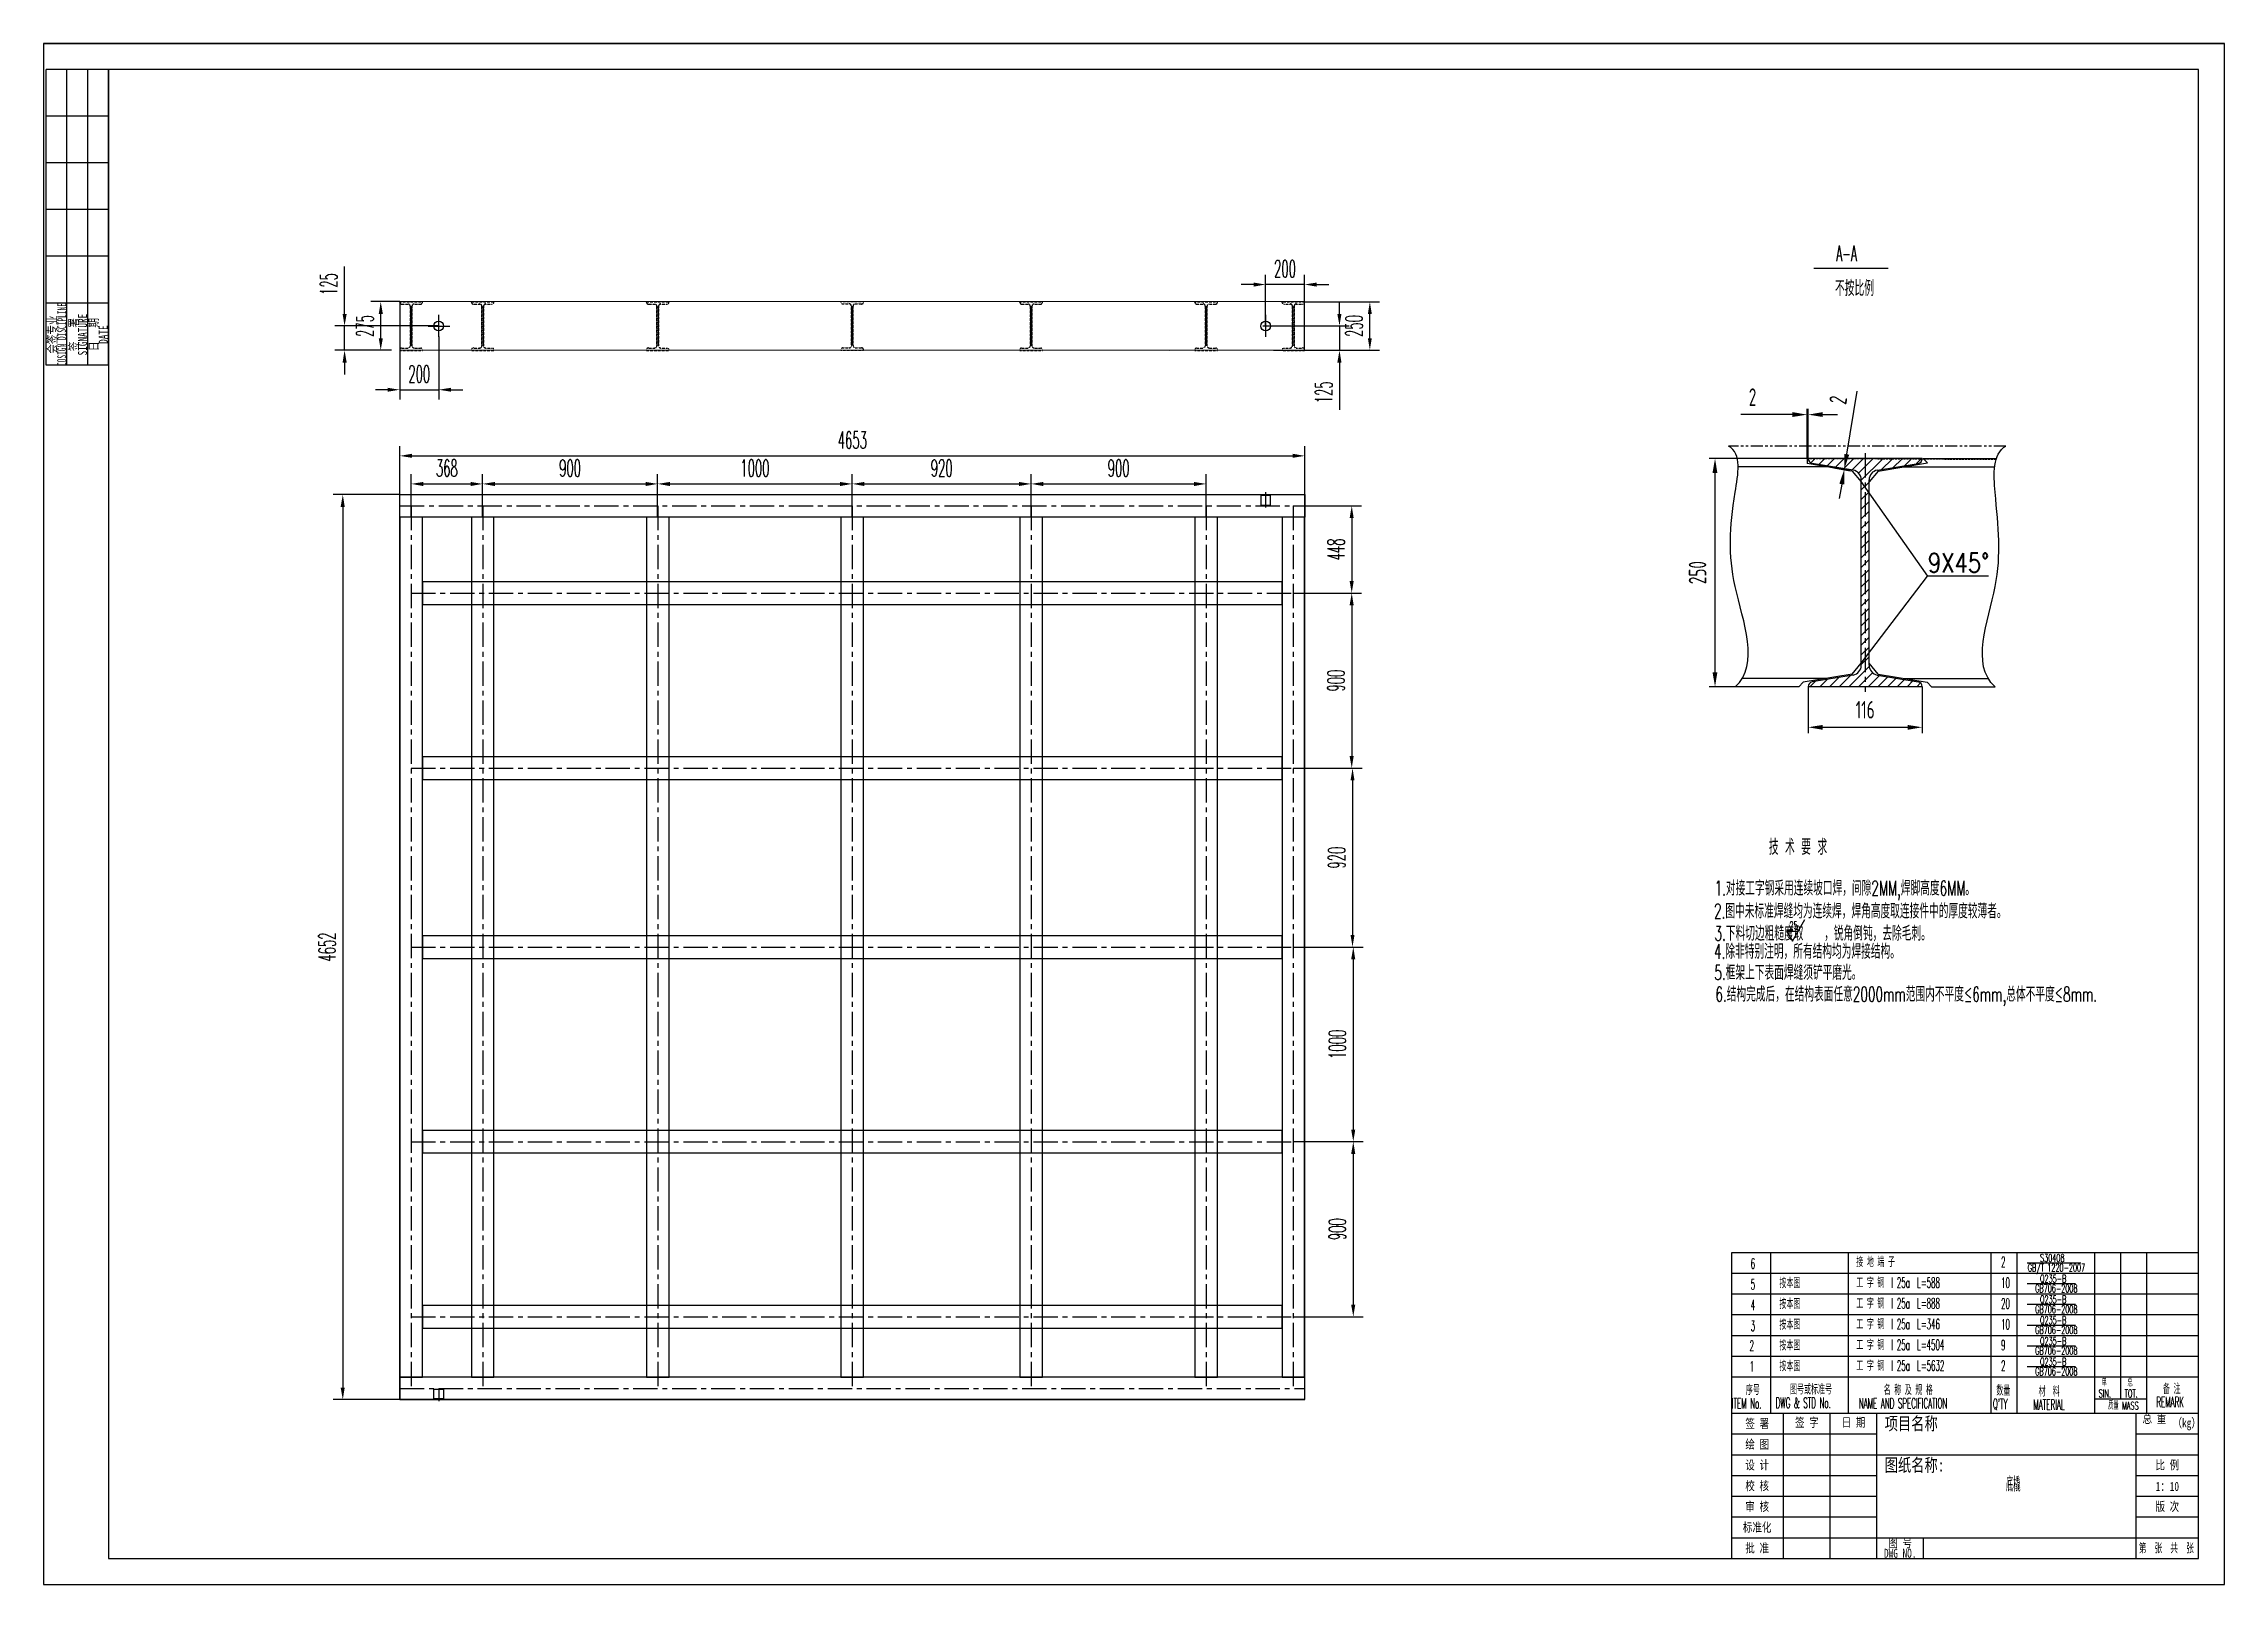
# Model space of a CAD drawing. Header units: millimetres. Extents: x 69245 to 80458, y -62891 to -54971.
import ezdxf
from ezdxf.enums import TextEntityAlignment as Align

# ---------------------------------------------------------------- set-up
doc = ezdxf.new("R2010")
doc.units = ezdxf.units.MM
for name, pattern in [('CENTER', [2, 1.25, -0.25, 0.25, -0.25]), ('DASHED', [0.75, 0.5, -0.25]), ('HIDDEN', [0.375, 0.25, -0.125]), ('PHANTOM2', [1.25, 0.625, -0.125, 0.125, -0.125, 0.125, -0.125])]:
    doc.linetypes.add(name, pattern=pattern)
for name, color, linetype in [('08文字层', 1, 'Continuous'), ('09图框与明细表层', 4, 'Continuous'), ('11引出线层', 4, 'Continuous'), ('2细线层', 4, 'Continuous'), ('4虚线层', 6, 'DASHED'), ('6文字层', 3, 'Continuous'), ('7标注层', 4, 'Continuous'), ('CENTER', 1, 'CENTER'), ('DATA', 4, 'Continuous'), ('HIDDEN', 6, 'HIDDEN'), ('jiashe', 7, 'Continuous')]:
    doc.layers.add(name, color=color, linetype=linetype)
doc.styles.add('cooec', font='romans.shx', dxfattribs={"width": 0.5, "bigfont": 'hztxt.shx'})
doc.styles.add('JEREH', font='isocp.shx', dxfattribs={"width": 0.7, "bigfont": 'hztxt.shx'})
doc.styles.get("Standard").update_dxf_attribs({"font": ''})
doc.styles.add('残雪', font='romans.shx', dxfattribs={"width": 0.5, "bigfont": 'hztxt.shx'})
doc.styles.get('Standard').set_extended_font_data('SimSun')
doc.dimstyles.new('TH_GBDIM', dxfattribs={"dimscale": 25, "dimtxt": 3.5, "dimasz": 2.5, "dimexe": 2, "dimexo": 0, "dimgap": 1.5, "dimtad": 1, "dimdec": 0, "dimzin": 0, "dimdsep": 46, "dimtxsty": 'cooec', "dimcen": 2.5, "dimclrd": 130, "dimclre": 130, "dimclrt": 3, "dimadec": 0, "dimazin": 0, "dimtfac": 0.714286, "dimtdec": 0, "dimtmove": 0, "dimatfit": 3, "dimfxl": 1, "dimtzin": 0, "dimlwd": -1, "dimlwe": -1, "dimarcsym": 0})
doc.dimstyles.new('副本 JEREH-双', dxfattribs={"dimscale": 30, "dimtxt": 3, "dimasz": 2.5, "dimexe": 1, "dimexo": 0, "dimgap": 1.5, "dimtad": 1, "dimdec": 0, "dimzin": 0, "dimdsep": 46, "dimtxsty": 'JEREH', "dimcen": 2.5, "dimclrd": 130, "dimclre": 130, "dimclrt": 3, "dimadec": 0, "dimazin": 0, "dimtfac": 0.714286, "dimtdec": 0, "dimtmove": 0, "dimatfit": 3, "dimfxl": 1, "dimtzin": 0, "dimlwd": -1, "dimlwe": -1, "dimarcsym": 0})

# ---------------------------------------------------------------- blocks, each defined once
blk = doc.blocks.new('A$C52DB683A')
at = {"layer": '09图框与明细表层', "color": 7}
for p, q in [((24, 114), (0, 114)), ((0, 0), (0, 114)), ((24, 0), (24, 114)), ((24, 0), (0, 0))]:
    blk.add_line(p, q, dxfattribs=at)
at = {"layer": '11引出线层'}
for p, q in [((8, 0), (8, 114)), ((16, 0), (16, 114)), ((24, 96), (0, 96)), ((24, 78), (0, 78)), ((24, 60), (0, 60)), ((24, 42), (0, 42)), ((24, 24), (0, 24))]:
    blk.add_line(p, q, dxfattribs=at)
at = {"layer": '09图框与明细表层', "color": 7}
for s, width, p in [('会签专业', 0.75, (2.25, 11.83)), ('COSIGN DISCIPLINE', 0.5, (6, 11.83)), ('签   署', 0.75, (10.5, 11.83)), ('SIGNATURE', 0.75, (14, 11.83)), ('日   期', 0.75, (18.25, 11.83)), ('DATE', 0.75, (22, 11.83))]:
    blk.add_text(s, height=3.5, rotation=90, dxfattribs=dict(at, width=width)).set_placement(p, align=Align.MIDDLE)
blk = doc.blocks.new('*D27')
at = {"layer": 'Defpoints', "color": 0, "transparency": 16777216}
for p in [(78318, -56878), (78312, -57103), (78318, -57103)]:
    blk.add_point(p, dxfattribs=at)
at = {"layer": 'jiashe', "color": 130, "transparency": 16777216}
for p, q in [((78312, -57103), (78312, -56848)), ((78318, -57103), (78318, -56848)), ((78237, -56878), (77972, -56878)), ((78318, -56878), (78312, -56878)), ((78393, -56878), (78468, -56878))]:
    blk.add_line(p, q, dxfattribs=at)
for points in [[(78237, -56865), (78237, -56890), (78312, -56878)], [(78393, -56865), (78393, -56890), (78318, -56878)]]:
    blk.add_solid(points, dxfattribs=at)
at = {"layer": 'jiashe', "color": 3, "transparency": 16777216, "insert": (78032, -56788), "char_height": 90, "attachment_point": 5, "style": 'JEREH'}
blk.add_mtext('2', dxfattribs=at)
blk = doc.blocks.new('*D29')
at = {"layer": 'Defpoints', "color": 0, "transparency": 16777216}
for p in [(78318, -58277), (78904, -58277), (78904, -58485)]:
    blk.add_point(p, dxfattribs=at)
at = {"layer": 'jiashe', "color": 130, "transparency": 16777216}
for p, q in [((78318, -58277), (78318, -58515)), ((78904, -58277), (78904, -58515)), ((78393, -58485), (78829, -58485))]:
    blk.add_line(p, q, dxfattribs=at)
for points in [[(78393, -58473), (78393, -58498), (78318, -58485)], [(78829, -58473), (78829, -58498), (78904, -58485)]]:
    blk.add_solid(points, dxfattribs=at)
at = {"layer": 'jiashe', "color": 3, "transparency": 16777216, "insert": (78611, -58395), "char_height": 90, "attachment_point": 5, "style": 'JEREH'}
blk.add_mtext('116', dxfattribs=at)
blk = doc.blocks.new('*D30')
at = {"layer": 'Defpoints', "color": 0, "transparency": 16777216}
for p in [(77839, -57103), (77947, -57103), (77943, -58277)]:
    blk.add_point(p, dxfattribs=at)
at = {"layer": 'jiashe', "color": 130, "transparency": 16777216}
for p, q in [((77947, -57103), (77809, -57103)), ((77839, -58202), (77839, -57178)), ((77943, -58277), (77809, -58277))]:
    blk.add_line(p, q, dxfattribs=at)
for points in [[(77826, -57178), (77851, -57178), (77839, -57103)], [(77826, -58202), (77851, -58202), (77839, -58277)]]:
    blk.add_solid(points, dxfattribs=at)
at = {"layer": 'jiashe', "color": 3, "transparency": 16777216, "insert": (77749, -57690), "char_height": 90, "attachment_point": 5, "rotation": 90, "style": 'JEREH'}
blk.add_mtext('250', dxfattribs=at)
blk = doc.blocks.new('*D28')
at = {"layer": 'Defpoints', "color": 0, "transparency": 16777216}
for p in [(78450, -57152), (78451, -57147), (78504, -57156)]:
    blk.add_point(p, dxfattribs=at)
at = {"layer": 'jiashe', "color": 130, "transparency": 16777216}
for p, q in [((78516, -57082), (78570, -56758)), ((78450, -57152), (78533, -57166)), ((78451, -57147), (78534, -57161)), ((78503, -57161), (78504, -57156)), ((78491, -57235), (78478, -57309))]:
    blk.add_line(p, q, dxfattribs=at)
for points in [[(78478, -57233), (78503, -57237), (78503, -57161)], [(78504, -57080), (78529, -57084), (78504, -57156)]]:
    blk.add_solid(points, dxfattribs=at)
at = {"layer": 'jiashe', "color": 3, "transparency": 16777216, "insert": (78472, -56803), "char_height": 90, "attachment_point": 5, "rotation": 80.5377, "style": 'JEREH'}
blk.add_mtext('2', dxfattribs=at)
blk = doc.blocks.new('A$C07553A29')
at = {"layer": 'HIDDEN', "lineweight": -3, "ltscale": 5}
for p, q in [((-58, -2), (-58, 0)), ((-58, 0), (58, 0)), ((58, -2), (58, 0)), ((-48, -12), (-15, -12)), ((-4, -226), (-4, -23)), ((-4, -23), (-4, -226)), ((-4, -226), (-4, -23)), ((-4, -23), (-4, -226)), ((4, -226), (4, -23)), ((4, -23), (4, -226)), ((4, -226), (4, -23)), ((4, -23), (4, -226)), ((15, -12), (48, -12)), ((-58, -248), (-58, -250)), ((-58, -250), (58, -250)), ((-48, -238), (-15, -238)), ((15, -238), (48, -238)), ((58, -248), (58, -250))]:
    blk.add_line(p, q, dxfattribs=at)
for centre, radius, start, end in [((-48, -2), 10.2, 180, 270), ((-16, -23), 11.7, 0, 90), ((16, -23), 11.7, 90, 180), ((48, -2), 10.2, 270, 0), ((-48, -248), 10.2, 90, 180), ((-16, -226), 11.7, 270, 0), ((16, -226), 11.7, 180, 270), ((48, -248), 10.2, 0, 90)]:
    blk.add_arc(centre, radius, start, end, dxfattribs=at)
blk = doc.blocks.new('*D53')
at = {"color": 130, "ltscale": 10, "transparency": 16777216}
for p, q in [((71276, -56477), (71276, -56800)), ((71076, -56546), (71076, -56800)), ((71014, -56750), (70951, -56750)), ((71076, -56750), (71276, -56750)), ((71339, -56750), (71401, -56750))]:
    blk.add_line(p, q, dxfattribs=at)
for points in [[(71014, -56740), (71014, -56760), (71076, -56750)], [(71339, -56740), (71339, -56760), (71276, -56750)]]:
    blk.add_solid(points, dxfattribs=at)
at = {"layer": 'Defpoints', "color": 0, "ltscale": 10, "transparency": 16777216}
for p in [(71276, -56477), (71076, -56546), (71276, -56750)]:
    blk.add_point(p, dxfattribs=at)
at = {"color": 3, "ltscale": 10, "transparency": 16777216, "insert": (71176, -56669), "char_height": 87.5, "attachment_point": 5, "style": 'cooec'}
blk.add_mtext('200', dxfattribs=at)
blk = doc.blocks.new('*D54')
at = {"color": 130, "ltscale": 10, "transparency": 16777216}
for p, q in [((70792, -56360), (70792, -56116)), ((71276, -56422), (70742, -56422)), ((70792, -56547), (70792, -56422)), ((71034, -56547), (70742, -56547)), ((70792, -56610), (70792, -56672))]:
    blk.add_line(p, q, dxfattribs=at)
for points in [[(70782, -56360), (70803, -56360), (70792, -56422)], [(70782, -56610), (70803, -56610), (70792, -56547)]]:
    blk.add_solid(points, dxfattribs=at)
at = {"layer": 'Defpoints', "color": 0, "ltscale": 10, "transparency": 16777216}
for p in [(70792, -56422), (71276, -56422), (71034, -56547)]:
    blk.add_point(p, dxfattribs=at)
at = {"color": 3, "ltscale": 10, "transparency": 16777216, "insert": (70711, -56207), "char_height": 87.5, "attachment_point": 5, "rotation": 90, "style": 'cooec'}
blk.add_mtext('125', dxfattribs=at)
blk = doc.blocks.new('*D55')
at = {"color": 130, "ltscale": 10, "transparency": 16777216}
for p, q in [((75528, -56422), (75528, -56159)), ((75728, -56422), (75728, -56159)), ((75466, -56209), (75403, -56209)), ((75728, -56209), (75528, -56209)), ((75791, -56209), (75853, -56209))]:
    blk.add_line(p, q, dxfattribs=at)
for points in [[(75466, -56199), (75466, -56220), (75528, -56209)], [(75791, -56199), (75791, -56220), (75728, -56209)]]:
    blk.add_solid(points, dxfattribs=at)
at = {"layer": 'Defpoints', "color": 0, "ltscale": 10, "transparency": 16777216}
for p in [(75528, -56209), (75528, -56422), (75728, -56422)]:
    blk.add_point(p, dxfattribs=at)
at = {"color": 3, "ltscale": 10, "transparency": 16777216, "insert": (75628, -56128), "char_height": 87.5, "attachment_point": 5, "style": 'cooec'}
blk.add_mtext('200', dxfattribs=at)
blk = doc.blocks.new('*D56')
at = {"color": 130, "ltscale": 10, "transparency": 16777216}
for p, q in [((75908, -56360), (75908, -56297)), ((75569, -56422), (75958, -56422)), ((75908, -56422), (75908, -56547)), ((75569, -56547), (75958, -56547)), ((75908, -56610), (75908, -56853))]:
    blk.add_line(p, q, dxfattribs=at)
for points in [[(75897, -56360), (75918, -56360), (75908, -56422)], [(75897, -56610), (75918, -56610), (75908, -56547)]]:
    blk.add_solid(points, dxfattribs=at)
at = {"layer": 'Defpoints', "color": 0, "ltscale": 10, "transparency": 16777216}
for p in [(75569, -56422), (75569, -56547), (75908, -56547)]:
    blk.add_point(p, dxfattribs=at)
at = {"color": 3, "ltscale": 10, "transparency": 16777216, "insert": (75827, -56763), "char_height": 87.5, "attachment_point": 5, "rotation": 90, "style": 'cooec'}
blk.add_mtext('125', dxfattribs=at)
blk = doc.blocks.new('*D57')
at = {"color": 130, "ltscale": 10, "transparency": 16777216}
for p, q in [((71076, -56297), (70928, -56297)), ((70978, -56485), (70978, -56360)), ((71034, -56547), (70928, -56547))]:
    blk.add_line(p, q, dxfattribs=at)
for points in [[(70968, -56360), (70989, -56360), (70978, -56297)], [(70968, -56485), (70989, -56485), (70978, -56547)]]:
    blk.add_solid(points, dxfattribs=at)
at = {"layer": 'Defpoints', "color": 0, "ltscale": 10, "transparency": 16777216}
for p in [(70978, -56297), (71076, -56297), (71034, -56547)]:
    blk.add_point(p, dxfattribs=at)
at = {"color": 3, "ltscale": 10, "transparency": 16777216, "insert": (70897, -56422), "char_height": 87.5, "attachment_point": 5, "rotation": 90, "style": 'cooec'}
blk.add_mtext('275', dxfattribs=at)
blk = doc.blocks.new('*D58')
at = {"color": 130, "ltscale": 10, "transparency": 16777216}
for p, q in [((75728, -56298), (76114, -56298)), ((76064, -56485), (76064, -56360)), ((75770, -56547), (76114, -56547))]:
    blk.add_line(p, q, dxfattribs=at)
for points in [[(76054, -56360), (76074, -56360), (76064, -56298)], [(76054, -56485), (76074, -56485), (76064, -56547)]]:
    blk.add_solid(points, dxfattribs=at)
at = {"layer": 'Defpoints', "color": 0, "ltscale": 10, "transparency": 16777216}
for p in [(75728, -56298), (76064, -56298), (75770, -56547)]:
    blk.add_point(p, dxfattribs=at)
at = {"color": 3, "ltscale": 10, "transparency": 16777216, "insert": (75983, -56422), "char_height": 87.5, "attachment_point": 5, "rotation": 90, "style": 'cooec'}
blk.add_mtext('250', dxfattribs=at)
blk = doc.blocks.new('*D59')
at = {"color": 130, "ltscale": 10, "transparency": 16777216}
for p, q in [((71076, -57289), (71076, -57040)), ((75729, -57289), (75729, -57040)), ((71139, -57090), (75667, -57090))]:
    blk.add_line(p, q, dxfattribs=at)
for points in [[(71139, -57079), (71139, -57100), (71076, -57090)], [(75667, -57079), (75667, -57100), (75729, -57090)]]:
    blk.add_solid(points, dxfattribs=at)
at = {"layer": 'Defpoints', "color": 0, "ltscale": 10, "transparency": 16777216}
for p in [(75729, -57090), (71076, -57289), (75729, -57289)]:
    blk.add_point(p, dxfattribs=at)
at = {"color": 3, "ltscale": 10, "transparency": 16777216, "insert": (73403, -57009), "char_height": 87.5, "attachment_point": 5, "style": 'cooec'}
blk.add_mtext('4653', dxfattribs=at)
blk = doc.blocks.new('*D60')
at = {"color": 130, "ltscale": 10, "transparency": 16777216}
for p, q in [((71076, -57289), (70733, -57289)), ((70783, -57352), (70783, -61879)), ((71076, -61941), (70733, -61941))]:
    blk.add_line(p, q, dxfattribs=at)
for points in [[(70772, -57352), (70793, -57352), (70783, -57289)], [(70772, -61879), (70793, -61879), (70783, -61941)]]:
    blk.add_solid(points, dxfattribs=at)
at = {"layer": 'Defpoints', "color": 0, "ltscale": 10, "transparency": 16777216}
for p in [(71076, -57289), (70783, -61941), (71076, -61941)]:
    blk.add_point(p, dxfattribs=at)
at = {"color": 3, "ltscale": 10, "transparency": 16777216, "insert": (70702, -59615), "char_height": 87.5, "attachment_point": 5, "rotation": 90, "style": 'cooec'}
blk.add_mtext('4652', dxfattribs=at)
blk = doc.blocks.new('*D61')
at = {"color": 130, "ltscale": 10, "transparency": 16777216}
for p, q in [((71134, -57405), (71134, -57184)), ((71502, -57405), (71502, -57184)), ((71197, -57234), (71440, -57234))]:
    blk.add_line(p, q, dxfattribs=at)
for points in [[(71197, -57224), (71197, -57245), (71134, -57234)], [(71440, -57224), (71440, -57245), (71502, -57234)]]:
    blk.add_solid(points, dxfattribs=at)
at = {"layer": 'Defpoints', "color": 0, "ltscale": 10, "transparency": 16777216}
for p in [(71502, -57234), (71134, -57405), (71502, -57405)]:
    blk.add_point(p, dxfattribs=at)
at = {"color": 3, "ltscale": 10, "transparency": 16777216, "insert": (71318, -57153), "char_height": 87.5, "attachment_point": 5, "style": 'cooec'}
blk.add_mtext('368', dxfattribs=at)
blk = doc.blocks.new('*D62')
at = {"color": 130, "ltscale": 10, "transparency": 16777216}
for p, q in [((71502, -57405), (71502, -57184)), ((72402, -57405), (72402, -57184)), ((71565, -57234), (72340, -57234))]:
    blk.add_line(p, q, dxfattribs=at)
for points in [[(71565, -57224), (71565, -57245), (71502, -57234)], [(72340, -57224), (72340, -57245), (72402, -57234)]]:
    blk.add_solid(points, dxfattribs=at)
at = {"layer": 'Defpoints', "color": 0, "ltscale": 10, "transparency": 16777216}
for p in [(72402, -57234), (71502, -57405), (72402, -57405)]:
    blk.add_point(p, dxfattribs=at)
at = {"color": 3, "ltscale": 10, "transparency": 16777216, "insert": (71952, -57153), "char_height": 87.5, "attachment_point": 5, "style": 'cooec'}
blk.add_mtext('900', dxfattribs=at)
blk = doc.blocks.new('*D63')
at = {"color": 130, "ltscale": 10, "transparency": 16777216}
for p, q in [((72402, -57405), (72402, -57184)), ((73402, -57405), (73402, -57184)), ((72465, -57234), (73340, -57234))]:
    blk.add_line(p, q, dxfattribs=at)
for points in [[(72465, -57224), (72465, -57245), (72402, -57234)], [(73340, -57224), (73340, -57245), (73402, -57234)]]:
    blk.add_solid(points, dxfattribs=at)
at = {"layer": 'Defpoints', "color": 0, "ltscale": 10, "transparency": 16777216}
for p in [(73402, -57234), (72402, -57405), (73402, -57405)]:
    blk.add_point(p, dxfattribs=at)
at = {"color": 3, "ltscale": 10, "transparency": 16777216, "insert": (72902, -57153), "char_height": 87.5, "attachment_point": 5, "style": 'cooec'}
blk.add_mtext('1000', dxfattribs=at)
blk = doc.blocks.new('*D64')
at = {"color": 130, "ltscale": 10, "transparency": 16777216}
for p, q in [((73403, -57405), (73403, -57184)), ((74322, -57405), (74322, -57184)), ((73465, -57234), (74260, -57234))]:
    blk.add_line(p, q, dxfattribs=at)
for points in [[(73465, -57224), (73465, -57245), (73403, -57234)], [(74260, -57224), (74260, -57245), (74322, -57234)]]:
    blk.add_solid(points, dxfattribs=at)
at = {"layer": 'Defpoints', "color": 0, "ltscale": 10, "transparency": 16777216}
for p in [(74322, -57234), (73403, -57405), (74322, -57405)]:
    blk.add_point(p, dxfattribs=at)
at = {"color": 3, "ltscale": 10, "transparency": 16777216, "insert": (73863, -57153), "char_height": 87.5, "attachment_point": 5, "style": 'cooec'}
blk.add_mtext('920', dxfattribs=at)
blk = doc.blocks.new('*D65')
at = {"color": 130, "ltscale": 10, "transparency": 16777216}
for p, q in [((74322, -57405), (74322, -57184)), ((75222, -57405), (75222, -57184)), ((74385, -57234), (75160, -57234))]:
    blk.add_line(p, q, dxfattribs=at)
for points in [[(74385, -57224), (74385, -57245), (74322, -57234)], [(75160, -57224), (75160, -57245), (75222, -57234)]]:
    blk.add_solid(points, dxfattribs=at)
at = {"layer": 'Defpoints', "color": 0, "ltscale": 10, "transparency": 16777216}
for p in [(75222, -57234), (74322, -57405), (75222, -57405)]:
    blk.add_point(p, dxfattribs=at)
at = {"color": 3, "ltscale": 10, "transparency": 16777216, "insert": (74772, -57153), "char_height": 87.5, "attachment_point": 5, "style": 'cooec'}
blk.add_mtext('900', dxfattribs=at)
blk = doc.blocks.new('*D66')
at = {"color": 130, "ltscale": 10, "transparency": 16777216}
for p, q in [((75670, -57347), (76021, -57347)), ((75971, -57410), (75971, -57733)), ((75670, -57795), (76021, -57795))]:
    blk.add_line(p, q, dxfattribs=at)
for points in [[(75960, -57410), (75981, -57410), (75971, -57347)], [(75960, -57733), (75981, -57733), (75971, -57795)]]:
    blk.add_solid(points, dxfattribs=at)
at = {"layer": 'Defpoints', "color": 0, "ltscale": 10, "transparency": 16777216}
for p in [(75670, -57347), (75670, -57795), (75971, -57795)]:
    blk.add_point(p, dxfattribs=at)
at = {"color": 3, "ltscale": 10, "transparency": 16777216, "insert": (75890, -57571), "char_height": 87.5, "attachment_point": 5, "rotation": 90, "style": 'cooec'}
blk.add_mtext('448', dxfattribs=at)
blk = doc.blocks.new('*D67')
at = {"color": 130, "ltscale": 10, "transparency": 16777216}
for p, q in [((75670, -57795), (76021, -57795)), ((75971, -57858), (75971, -58633)), ((75670, -58695), (76021, -58695))]:
    blk.add_line(p, q, dxfattribs=at)
for points in [[(75960, -57858), (75981, -57858), (75971, -57795)], [(75960, -58633), (75981, -58633), (75971, -58695)]]:
    blk.add_solid(points, dxfattribs=at)
at = {"layer": 'Defpoints', "color": 0, "ltscale": 10, "transparency": 16777216}
for p in [(75670, -57795), (75670, -58695), (75971, -58695)]:
    blk.add_point(p, dxfattribs=at)
at = {"color": 3, "ltscale": 10, "transparency": 16777216, "insert": (75890, -58245), "char_height": 87.5, "attachment_point": 5, "rotation": 90, "style": 'cooec'}
blk.add_mtext('900', dxfattribs=at)
blk = doc.blocks.new('*D68')
at = {"color": 130, "ltscale": 10, "transparency": 16777216}
for p, q in [((75670, -58695), (76025, -58695)), ((75975, -58758), (75975, -59553)), ((75670, -59615), (76025, -59615))]:
    blk.add_line(p, q, dxfattribs=at)
for points in [[(75965, -58758), (75985, -58758), (75975, -58695)], [(75965, -59553), (75985, -59553), (75975, -59615)]]:
    blk.add_solid(points, dxfattribs=at)
at = {"layer": 'Defpoints', "color": 0, "ltscale": 10, "transparency": 16777216}
for p in [(75670, -58695), (75670, -59615), (75975, -59615)]:
    blk.add_point(p, dxfattribs=at)
at = {"color": 3, "ltscale": 10, "transparency": 16777216, "insert": (75894, -59155), "char_height": 87.5, "attachment_point": 5, "rotation": 90, "style": 'cooec'}
blk.add_mtext('920', dxfattribs=at)
blk = doc.blocks.new('*D69')
at = {"color": 130, "ltscale": 10, "transparency": 16777216}
for p, q in [((75670, -59615), (76029, -59615)), ((75979, -59678), (75979, -60553)), ((75670, -60615), (76029, -60615))]:
    blk.add_line(p, q, dxfattribs=at)
for points in [[(75968, -59678), (75989, -59678), (75979, -59615)], [(75968, -60553), (75989, -60553), (75979, -60615)]]:
    blk.add_solid(points, dxfattribs=at)
at = {"layer": 'Defpoints', "color": 0, "ltscale": 10, "transparency": 16777216}
for p in [(75670, -59615), (75670, -60615), (75979, -60615)]:
    blk.add_point(p, dxfattribs=at)
at = {"color": 3, "ltscale": 10, "transparency": 16777216, "insert": (75897, -60115), "char_height": 87.5, "attachment_point": 5, "rotation": 90, "style": 'cooec'}
blk.add_mtext('1000', dxfattribs=at)
blk = doc.blocks.new('*D70')
at = {"color": 130, "ltscale": 10, "transparency": 16777216}
for p, q in [((75670, -60615), (76029, -60615)), ((75979, -60678), (75979, -61453)), ((75670, -61515), (76029, -61515))]:
    blk.add_line(p, q, dxfattribs=at)
for points in [[(75968, -60678), (75989, -60678), (75979, -60615)], [(75968, -61453), (75989, -61453), (75979, -61515)]]:
    blk.add_solid(points, dxfattribs=at)
at = {"layer": 'Defpoints', "color": 0, "ltscale": 10, "transparency": 16777216}
for p in [(75670, -60615), (75670, -61515), (75979, -61515)]:
    blk.add_point(p, dxfattribs=at)
at = {"color": 3, "ltscale": 10, "transparency": 16777216, "insert": (75897, -61065), "char_height": 87.5, "attachment_point": 5, "rotation": 90, "style": 'cooec'}
blk.add_mtext('900', dxfattribs=at)

msp = doc.modelspace()

# ---------------------------------------------------------------- hatches: boundary and pattern name
h = msp.add_hatch()
h.set_pattern_fill('ANSI31', color=256, scale=11.111111, style=0)
h.set_pattern_definition([(45, (112222.232, -49276.783), (-24.945156, 24.945156), [])])
h.paths.add_polyline_path([(78611.1, -57105.7), (78317.8, -57104.2, 0.3557845), (78339.2, -57128.5), (78548.8, -57163.4, -0.3666409), (78591.1, -57213.4), (78591.1, -57223.5), (78611.1, -57243.5)])
h.paths.add_polyline_path([(78883.1, -57128.5, 0.3236831), (78904.1, -57107.2), (78611.1, -57105.7), (78611.1, -57243.5), (78631.1, -57263.5), (78631.1, -57213.4, -0.3666409), (78673.5, -57163.4)])
h.paths.add_polyline_path([(78611.1, -57243.5), (78591.1, -57223.5), (78591.1, -58156), (78611.1, -58099.7)])
h.paths.add_polyline_path([(78631.1, -57263.5), (78611.1, -57243.5), (78611.1, -58099.7), (78631.1, -58043.4)])
h.paths.add_polyline_path([(78631.1, -58043.4), (78611.1, -58099.7), (78611.1, -58276.6), (78904.4, -58276.6, 0.3666409), (78883.1, -58251.3), (78673.5, -58216.4, -0.3666409), (78631.1, -58166.4)])
h.paths.add_polyline_path([(78611.1, -58099.7), (78591.1, -58156), (78591.1, -58166.4, -0.3666409), (78548.8, -58216.4), (78339.2, -58251.3, 0.3666409), (78317.8, -58276.6), (78611.1, -58276.6)])

# ---------------------------------------------------------------- linework, layer by layer
at = {"color": 1, "linetype": 'CENTER', "ltscale": 100}
for p, q in [((71276.4, -56477.4), (71276.4, -56364.9)), ((75528.4, -56477.4), (75528.4, -56364.9)), ((71221.5, -56422.4), (71333.5, -56422.4)), ((75625.3, -56422.4), (75513.4, -56422.4))]:
    msp.add_line(p, q, dxfattribs=at)
at = {"color": 0}
msp.add_line((71076.4, -56545.6), (75034.4, -56547.2), dxfattribs=at)
for p, q in [((78312.4, -57103.3), (77947.4, -57103.3)), ((78411.5, -57146), (77954.1, -57146)), ((78543.8, -57168), (78312.4, -57129.5)), ((78904.4, -57103.3), (78317.8, -57103.3)), ((78548.8, -57163.4), (78339.2, -57128.5)), ((78543.8, -57168), (78591.1, -57223.9)), ((78678.5, -57168), (78631.1, -57223.9)), ((78673.5, -57163.4), (78883.1, -57128.5)), ((78678.5, -57168), (78932.2, -57125.7)), ((78810.7, -57146), (79276.7, -57146)), ((78909.8, -57103.3), (79285.6, -57103.3)), ((78909.8, -57103.3), (78932.2, -57125.7)), ((78591.1, -58166.4), (78591.1, -57213.4)), ((78631.1, -58166.4), (78631.1, -57213.4)), ((78543.8, -58211.8), (78591.1, -58156)), ((78678.5, -58211.8), (78631.1, -58156)), ((78269.7, -58276.6), (77942.8, -58276.6)), ((78411.5, -58233.9), (77978.5, -58233.9)), ((78292.6, -58253.7), (78269.7, -58276.6)), ((78543.8, -58211.8), (78292.6, -58253.7)), ((78904.4, -58276.6), (78317.8, -58276.6)), ((78548.8, -58216.4), (78339.2, -58251.3)), ((78673.5, -58216.4), (78883.1, -58251.3)), ((78678.5, -58211.8), (78929.6, -58253.7)), ((78810.7, -58233.9), (79243.7, -58233.9)), ((78929.6, -58253.7), (78952.5, -58276.6)), ((78952.5, -58276.6), (79279.4, -58276.6))]:
    msp.add_line(p, q)
at = {"color": 4, "ltscale": 10}
for p, q in [((75553.4, -57293.2), (75503.4, -57293.2)), ((75503.4, -57293.2), (75503.4, -57343.2)), ((75528.4, -57355.8), (75528.4, -57276.3)), ((75553.4, -57343.2), (75553.4, -57293.2)), ((75503.4, -57343.2), (75528.4, -57343.2)), ((75528.4, -57343.2), (75553.4, -57343.2)), ((71251.4, -61937.2), (71251.4, -61887.2)), ((71251.4, -61887.2), (71276.4, -61887.2)), ((71276.4, -61887.2), (71301.4, -61887.2)), ((71301.4, -61887.2), (71301.4, -61937.2)), ((71301.4, -61937.2), (71251.4, -61937.2))]:
    msp.add_line(p, q, dxfattribs=at)
at = {"color": 0}
msp.add_lwpolyline([(71076.4, -56545.6), (75728.4, -56547.2), (75728.4, -56297.6), (71076.4, -56297.2)], close=True, dxfattribs=at)
at = {"color": 4, "ltscale": 10}
for points in [[(71076.4, -57289.2), (75728.4, -57289.2), (75728.4, -61941.2), (71076.4, -61941.2)], [(71076.4, -57289.2), (75729.4, -57289.2), (75729.4, -57405.2), (71076.4, -57405.2)], [(71192.4, -61825.2), (71192.4, -57405.2), (71076.4, -57405.2), (71076.4, -61825.2)], [(71560.4, -61825.2), (71560.4, -57405.2), (71444.4, -57405.2), (71444.4, -61825.2)], [(72460.4, -61825.2), (72460.4, -57405.2), (72344.4, -57405.2), (72344.4, -61825.2)], [(73460.4, -61825.2), (73460.4, -57405.2), (73344.4, -57405.2), (73344.4, -61825.2)], [(74380.4, -61825.2), (74380.4, -57405.2), (74264.4, -57405.2), (74264.4, -61825.2)], [(75280.4, -61825.2), (75280.4, -57405.2), (75164.4, -57405.2), (75164.4, -61825.2)], [(75728.4, -61825.2), (75728.4, -57405.2), (75612.4, -57405.2), (75612.4, -61825.2)], [(75612.4, -57737.2), (71192.4, -57737.2), (71192.4, -57853.2), (75612.4, -57853.2)], [(75612.4, -58637.2), (71192.4, -58637.2), (71192.4, -58753.2), (75612.4, -58753.2)], [(75612.4, -59557.2), (71192.4, -59557.2), (71192.4, -59673.2), (75612.4, -59673.2)], [(75612.4, -60557.2), (71192.4, -60557.2), (71192.4, -60673.2), (75612.4, -60673.2)], [(75612.4, -61457.2), (71192.4, -61457.2), (71192.4, -61573.2), (75612.4, -61573.2)], [(71076.4, -61941.2), (75729.4, -61941.2), (75729.4, -61825.2), (71076.4, -61825.2)]]:
    msp.add_lwpolyline(points, close=True, dxfattribs=at)
at = {"lineweight": -3}
for centre in [(71276.4, -56422.4), (75528.4, -56422.4)]:
    msp.add_circle(centre, 25, dxfattribs=at)
for centre, radius, start, end in [((78343.4, -57103.3), 25.6, 180, 260.54), ((78540.4, -57213.4), 50.7, 0, 80.54), ((78681.8, -57213.4), 50.7, 99.46, 180), ((78878.8, -57103.3), 25.6, 279.46, 0), ((78540.4, -58166.4), 50.7, 279.46, 0), ((78681.8, -58166.4), 50.7, 180, 260.54), ((78343.4, -58276.6), 25.6, 99.46, 180), ((78878.8, -58276.6), 25.6, 0, 80.54)]:
    msp.add_arc(centre, radius, start, end)
for points, start_tangent, end_tangent in [([(77942.8, -58276.6), (77942.8, -57761.4), (77942.8, -57277.1), (77908.7, -57039.3)], (0.7502777, 0.6611228), (-0.8665986, 0.4990059)), ([(79279.4, -58276.6), (79279.4, -57761.4), (79279.4, -57277.1), (79334.7, -57039.3)], (-0.7502777, 0.6611228), (0.8665986, 0.4990059))]:
    msp.add_spline(points, degree=3, dxfattribs=dict(start_tangent=start_tangent, end_tangent=end_tangent))
at = {"layer": '09图框与明细表层'}
for p, q in [((69244.7, -54970.9), (80458, -54970.9)), ((69244.7, -54970.9), (69244.7, -62890.9)), ((80458, -54970.9), (69244.7, -54970.9)), ((80458, -62890.9), (80458, -54970.9)), ((77924.7, -62010.9), (78671.3, -62010.9)), ((77924.7, -62117.5), (78671.3, -62117.5)), ((78191.3, -62757.5), (78191.3, -62010.9)), ((78431.3, -62757.5), (78431.3, -62010.9)), ((78671.3, -62757.5), (78671.3, -62010.9)), ((78671.3, -62010.9), (80004.7, -62010.9)), ((80004.7, -62757.5), (80004.7, -62010.9)), ((80004.7, -62010.9), (80324.7, -62010.9)), ((80004.7, -62117.5), (80324.7, -62117.5)), ((77924.7, -62224.2), (78671.3, -62224.2)), ((78671.3, -62224.2), (80004.7, -62224.2)), ((80004.7, -62224.2), (80324.7, -62224.2)), ((77924.7, -62330.9), (78671.3, -62330.9)), ((80004.7, -62330.9), (80324.7, -62330.9)), ((77924.7, -62437.5), (78671.3, -62437.5)), ((80004.7, -62437.5), (80324.7, -62437.5)), ((77924.7, -62544.2), (78671.3, -62544.2)), ((80004.7, -62544.2), (80324.7, -62544.2)), ((77924.7, -62650.9), (78671.3, -62650.9)), ((78671.3, -62650.9), (80324.7, -62650.9)), ((78911.3, -62757.5), (78911.3, -62650.9)), ((69244.7, -62890.9), (80458, -62890.9))]:
    msp.add_line(p, q, dxfattribs=at)
at = {"layer": '09图框与明细表层', "color": 7}
for p, q in [((80324.7, -55104.2), (69578, -55104.2)), ((69578, -55104.2), (69578, -62757.5)), ((80324.7, -62757.5), (80324.7, -55104.2)), ((77924.7, -62010.9), (80324.7, -62010.9)), ((77924.7, -62010.9), (80324.7, -62010.9)), ((69578, -62757.5), (80324.7, -62757.5)), ((75524.7, -62757.5), (77924.7, -62757.5))]:
    msp.add_line(p, q, dxfattribs=at)
at = {"layer": '2细线层'}
msp.add_line((78206.7, -59532.7), (78236.8, -59584.9), dxfattribs=at)
at = {"layer": '4虚线层', "linetype": 'PHANTOM2', "ltscale": 100}
msp.add_line((79334.7, -57039.3), (77908.7, -57039.3), dxfattribs=at)
at = {"layer": '4虚线层', "ltscale": 20}
msp.add_line((79283.8, -57109.1), (78121.2, -57103.3), dxfattribs=at)
at = {"layer": '6文字层'}
msp.add_line((78346.3, -56125.2), (78729, -56125.2), dxfattribs=at)
at = {"layer": '7标注层'}
for p, q in [((78312.4, -57103.3), (78312.4, -57129.5)), ((78591.1, -58156), (78931.2, -57707.9)), ((78206.7, -59532.7), (78266.9, -59532.7)), ((78236.8, -59584.9), (78300.9, -59473.8))]:
    msp.add_line(p, q, dxfattribs=at)
at = {"layer": '7标注层', "extrusion": (-1.37012e-16, 1.37012e-16, -1)}
msp.add_lwpolyline([(-78589.1, -57221.5), (-78931.2, -57707.9)], dxfattribs=at)
at = {"layer": 'CENTER', "color": 1, "ltscale": 100}
for p, q in [((78611.1, -57076.6), (78611.1, -58303.3)), ((71076.4, -57347.2), (75728.4, -57347.2)), ((71134.4, -57347.2), (71134.4, -61883.2)), ((71502.4, -57347.2), (71502.4, -61883.2)), ((72402.4, -57347.2), (72402.4, -61883.2)), ((73402.4, -57347.2), (73402.4, -61883.2)), ((74322.4, -57347.2), (74322.4, -61883.2)), ((75222.4, -57347.2), (75222.4, -61883.2)), ((75670.4, -57347.2), (75670.4, -61883.2)), ((71134.4, -57795.2), (75670.4, -57795.2)), ((71134.4, -58695.2), (75670.4, -58695.2)), ((71134.4, -59615.2), (75670.4, -59615.2)), ((71134.4, -60615.2), (75670.4, -60615.2)), ((71134.4, -61515.2), (75670.4, -61515.2)), ((71076.4, -61883.2), (75728.4, -61883.2)), ((71276.4, -61883.2), (71276.4, -61949.8))]:
    msp.add_line(p, q, dxfattribs=at)
at = {"layer": 'DATA'}
for p, q in [((77924.7, -61184.2), (80324.1, -61184.2)), ((78124.6, -61184.2), (78124.6, -62010.9)), ((78524.1, -61184.2), (78524.1, -62010.9)), ((79257.4, -61184.2), (79257.4, -62010.9)), ((79390.8, -61184.2), (79390.8, -62010.9)), ((79790.8, -61184.2), (79790.8, -62010.9)), ((79924.1, -61184.2), (79924.1, -61936.6)), ((80057.4, -61184.2), (80057.4, -62010.9)), ((77924.7, -61290.9), (80324.1, -61290.9)), ((79443.1, -61237.6), (79720.7, -61237.6)), ((77924.7, -61397.5), (80324.6, -61397.5)), ((77924.7, -61397.5), (80324.1, -61397.5)), ((79443.1, -61344.3), (79692.2, -61344.3)), ((77924.7, -61504.2), (80324.6, -61504.2)), ((77924.7, -61504.2), (80324.1, -61504.2)), ((79443.1, -61451), (79692.2, -61451)), ((79443.1, -61557.6), (79692.2, -61557.6)), ((77924.7, -61610.9), (80324.1, -61610.9)), ((79443.1, -61664.3), (79692.2, -61664.3)), ((77924.7, -61717.5), (80324.6, -61717.5)), ((77924.7, -61717.5), (80324.1, -61717.5)), ((79443.1, -61771), (79692.2, -61771)), ((77924.7, -61824.2), (80324.6, -61824.2)), ((79791.3, -61936.6), (80058, -61936.6))]:
    msp.add_line(p, q, dxfattribs=at)
msp.add_lwpolyline([(77924.7, -62757.5), (77924.7, -61184.2)], dxfattribs=at)
at = {"layer": 'jiashe', "color": 2, "extrusion": (0, 1, 0), "elevation": -57707.9}
msp.add_lwpolyline([(-79245.8, 0), (-78931.2, 0)], dxfattribs=at)

# ---------------------------------------------------------------- block references
at = {"color": 0}
for p in [(71134.4, -56297.6), (71502.4, -56297.6), (72402.4, -56297.6), (73402.4, -56297.2), (74322.4, -56297.6), (75222.4, -56297.6), (75670.4, -56297.6)]:
    msp.add_blockref('A$C07553A29', p, dxfattribs=at)
at = {"layer": '08文字层', "xscale": 13.33333333333333, "yscale": 13.33333333333333, "zscale": 13.33333333333333}
msp.add_blockref('A$C52DB683A', (69258, -56624.2), dxfattribs=at)

# ---------------------------------------------------------------- texts
at = {"layer": '08文字层'}
for s, height, width, p in [('底橇', 66.67, 0.4, (79372.2, -62372.6)), ('1：10', 46.67, 0.75, (80164.7, -62387.8))]:
    msp.add_text(s, height=height, dxfattribs=dict(at, width=width)).set_placement(p, align=Align.MIDDLE)
at = {"layer": '09图框与明细表层'}
for s, width, p in [('总 重', 0.75, (80098, -62037.5)), ('签 署', 0.75, (78055.7, -62062.8)), ('签 字', 0.75, (78311.3, -62057.1)), ('日 期', 0.75, (78551.3, -62057.1)), ('（kg）', 0.75, (80264.4, -62064.2)), ('绘 图', 0.75, (78055.7, -62169.5)), ('设 计', 0.75, (78055.7, -62276.2)), ('比 例', 0.75, (80164.7, -62276.1)), ('校 核', 0.75, (78055.7, -62382.8)), ('标准化', 0.75, (78055.7, -62596.2)), ('审 核', 0.75, (78055.7, -62489.5)), ('版 次', 0.75, (80164.7, -62489.5)), ('批 准', 0.75, (78055.7, -62702.8)), ('图 号', 0.75, (78791.3, -62677.5)), ('第  张  共  张', 0.6, (80159.6, -62702)), ('DWG NO.', 0.75, (78791.3, -62730.9))]:
    msp.add_text(s, height=46.67, dxfattribs=dict(at, width=width)).set_placement(p, align=Align.MIDDLE)
at = {"layer": '09图框与明细表层', "color": 7, "width": 0.75}
for s, p in [('项目名称', (78711.3, -62064.2)), ('图纸名称:', (78711.3, -62277.5))]:
    msp.add_text(s, height=66.67, dxfattribs=at).set_placement(p, align=Align.MIDDLE_LEFT)
at = {"layer": '6文字层', "style": 'cooec', "width": 0.5}
msp.add_text('A-A', height=80, dxfattribs=at).set_placement((78462.5, -56088.7))
msp.add_text(' 不按比例', height=80, dxfattribs=at).set_placement((78542.3, -56224.1), align=Align.MIDDLE)
at = {"layer": '7标注层', "style": 'cooec'}
for s, height, width, p in [('技 术 要 求', 80, 0.6, (78265.5, -59096.8)), ('25', 40, 0.5, (78242.7, -59503.7))]:
    msp.add_text(s, height=height, dxfattribs=dict(at, width=width)).set_placement(p, align=Align.MIDDLE)
at = {"layer": 'DATA'}
for s, height, style, width, p in [('1.对接工字钢采用连续坡口焊，间隙2MM,焊脚高度6MM。', 75.556, 'cooec', 0.6, (77836.3, -59350)), ('2.图中未标准焊缝均为连续焊，焊角高度取连接件中的厚度较薄者。', 75.556, 'cooec', 0.6, (77833.7, -59467.9)), ('3.下料切边粗糙度取   ，锐角倒钝，去除毛刺。', 75.556, 'cooec', 0.6, (77836.3, -59582.3)), ('4.除非特别注明，所有结构均为焊接结构。', 75.556, 'cooec', 0.6, (77833.7, -59675.2)), ('5.框架上下表面焊缝须铲平磨光。', 75.556, 'cooec', 0.6, (77835.3, -59784)), ('6.结构完成后，在结构表面任意2000mm范围内不平度≤6mm,总体不平度≤8mm.', 75.556, 'cooec', 0.6, (77840.9, -59895.2)), ('6', 53.3, '残雪', 0.5, (78022.4, -61268.7)), ('接 地 端 子', 53.33, '残雪', 0.5, (78564.9, -61259.5)), ('2', 53.3, '残雪', 0.5, (79309.8, -61260.5)), ('S30408', 40, '残雪', 0.5, (79510.1, -61232.8)), ('5', 53.3, '残雪', 0.5, (78022.3, -61375.4)), ('按本图', 53.33, '残雪', 0.5, (78169.9, -61368.2)), ('工 字 钢  I 25a  L=588', 53.333, '残雪', 0.5, (78564.9, -61366.2)), ('10', 53.33, '残雪', 0.5, (79309.8, -61367.2)), ('GB/T 1220-2007', 40, '残雪', 0.5, (79446.7, -61283.1)), ('Q235-B', 40, '残雪', 0.5, (79510.1, -61339.5)), ('4', 53.3, '残雪', 0.5, (78022.3, -61482)), ('按本图', 53.33, '残雪', 0.5, (78169.9, -61474.9)), ('工 字 钢  I 25a  L=888', 53.333, '残雪', 0.5, (78564.9, -61472.9)), ('20', 53.33, '残雪', 0.5, (79309.8, -61473.9)), ('GB706-2008', 40, '残雪', 0.5, (79484.8, -61389.7)), ('Q235-B', 40, '残雪', 0.5, (79510.1, -61446.2)), ('3', 53.3, '残雪', 0.5, (78022.3, -61588.7)), ('按本图', 53.33, '残雪', 0.5, (78169.9, -61581.6)), ('工 字 钢  I 25a  L=346', 53.333, '残雪', 0.5, (78564.9, -61579.5)), ('10', 53.33, '残雪', 0.5, (79309.8, -61580.5)), ('GB706-2008', 40, '残雪', 0.5, (79484.8, -61496.4)), ('Q235-B', 40, '残雪', 0.5, (79510.1, -61552.8)), ('2', 53.3, '残雪', 0.5, (78016.6, -61690.3)), ('按本图', 53.33, '残雪', 0.5, (78169.9, -61688.2)), ('工 字 钢  I 25a  L=4504', 53.333, '残雪', 0.5, (78564.9, -61686.2)), ('9', 53.3, '残雪', 0.5, (79309.8, -61687.2)), ('GB706-2008', 40, '残雪', 0.5, (79484.8, -61603.1)), ('GB706-2008', 40, '残雪', 0.5, (79484.8, -61709.7)), ('Q235-B', 40, '残雪', 0.5, (79510.1, -61659.5)), ('1', 53.3, '残雪', 0.5, (78016.6, -61797)), ('按本图', 53.33, '残雪', 0.5, (78169.9, -61794.9)), ('工 字 钢  I 25a  L=5632', 53.333, '残雪', 0.5, (78564.9, -61792.9)), ('2', 53.3, '残雪', 0.5, (79309.8, -61793.9)), ('GB706-2008', 40, '残雪', 0.5, (79484.8, -61816.4)), ('Q235-B', 40, '残雪', 0.5, (79510.1, -61766.2)), ('序号', 53.33, '残雪', 0.5, (77997.5, -61917.4)), ('图号或标准号', 53.33, '残雪', 0.5, (78224.4, -61915)), ('名 称 及 规 格', 53.33, '残雪', 0.5, (78706.2, -61917.3)), ('数量', 53.33, '残雪', 0.5, (79285.5, -61920.6)), ('材  料', 53.33, '残雪', 0.5, (79502.7, -61925.4)), ('SIN.', 40, '残雪', 0.5, (79811.8, -61929.7)), ('单', 40, '残雪', 0.5, (79826.5, -61872.8)), ('TOT.', 40, '残雪', 0.5, (79945.1, -61929.7)), ('总', 40, '残雪', 0.5, (79959.8, -61872.8)), ('备 注', 53.33, '残雪', 0.5, (80142.2, -61912)), ('ITEM No.', 53.33, '残雪', 0.5, (77924.7, -61987.2)), ('DWG & STD No.', 53.333, '残雪', 0.5, (78151.2, -61984.4)), ('NAME AND SPECIFICATION', 53.333, '残雪', 0.5, (78578.5, -61986.7)), ("Q'TY", 53.33, '残雪', 0.5, (79267.7, -61989.9)), ('MATERIAL', 53.33, '残雪', 0.5, (79476, -61993.3)), ('质量 MASS', 40, '残雪', 0.5, (79860.4, -61991.7)), ('REMARK', 53.33, '残雪', 0.5, (80108.5, -61979.9))]:
    msp.add_text(s, height=height, dxfattribs=dict(at, style=style, width=width)).set_placement(p)
at = {"layer": 'jiashe', "color": 2, "insert": (78933.4, -57589.5), "char_height": 100, "width": 634.074, "attachment_point": 1, "style": '残雪'}
msp.add_mtext('\\Fromans.shx,gbcbig.shx;\\W0.8000000000;\\T1.0000000000;\\o\\l9X45°', dxfattribs=at)

# ---------------------------------------------------------------- dimensions: what is measured, and where the dimension line sits
at = {"color": 4, "ltscale": 10}
for base, p1, p2, picture, middle in [((70792.2, -56422.4), (71034.4, -56547.2), (71276.4, -56422.4), '*D54', (70711, -56206.8)), ((75907.9, -56547.1), (75569.4, -56422.4), (75569.3, -56547.1), '*D56', (75826.6, -56762.7)), ((76064, -56297.6), (75770.4, -56547.2), (75728.4, -56297.6), '*D58', (75982.7, -56422.4)), ((70782.8, -61941.2), (71076.4, -57289.2), (71076.4, -61941.2), '*D60', (70701.6, -59615.2)), ((75970.8, -57795.2), (75670.4, -57347.2), (75670.4, -57795.2), '*D66', (75889.5, -57571.2)), ((75970.8, -58695.2), (75670.4, -57795.2), (75670.4, -58695.2), '*D67', (75889.6, -58245.2)), ((75975, -59615.2), (75670.4, -58695.2), (75670.4, -59615.2), '*D68', (75893.7, -59155.2)), ((75978.6, -60615.2), (75670.4, -59615.2), (75670.4, -60615.2), '*D69', (75897.3, -60115.2)), ((75978.7, -61515.2), (75670.4, -60615.2), (75670.4, -61515.2), '*D70', (75897.4, -61065.2))]:
    dim = msp.add_linear_dim(base=base, p1=p1, p2=p2, angle=90, dimstyle='TH_GBDIM', override={"dimfxl": 300}, dxfattribs=at)
    dim.commit()
    dim.dimension.update_dxf_attribs({"geometry": picture, "text_midpoint": middle})
for base, p1, p2, picture, middle in [((75528.4, -56209.2), (75728.4, -56422.4), (75528.4, -56422.4), '*D55', (75628.4, -56128)), ((71276.4, -56749.9), (71076.4, -56545.6), (71276.4, -56477.4), '*D53', (71176.4, -56668.7)), ((75729.4, -57089.8), (71076.4, -57289.2), (75729.4, -57289.2), '*D59', (73402.9, -57008.5)), ((71502.4, -57234.3), (71134.4, -57405.2), (71502.4, -57405.2), '*D61', (71318.4, -57153)), ((72402.4, -57234.3), (71502.4, -57405.2), (72402.4, -57405.2), '*D62', (71952.4, -57153)), ((73402.4, -57234.3), (72402.4, -57405.2), (73402.4, -57405.2), '*D63', (72902.4, -57153)), ((74322.4311409, -57234.2977123), (73402.9311409, -57405.2354404), (74322.4311409, -57405.2354404), '*D64', (73862.6811409, -57153.0477123)), ((75222.4, -57234.3), (74322.4, -57405.2), (75222.4, -57405.2), '*D65', (74772.4, -57153))]:
    dim = msp.add_linear_dim(base=base, p1=p1, p2=p2, dimstyle='TH_GBDIM', override={"dimfxl": 300}, dxfattribs=at)
    dim.commit()
    dim.dimension.update_dxf_attribs({"geometry": picture, "text_midpoint": middle})
dim = msp.add_linear_dim(base=(70978.4, -56297.2), p1=(71034.4, -56547.2), p2=(71076.4, -56297.2), angle=90, text='275', dimstyle='TH_GBDIM', override={"dimfxl": 300}, dxfattribs=at)
dim.commit()
dim.dimension.update_dxf_attribs({"geometry": '*D57', "text_midpoint": (70897.2, -56422.2)})
at = {"layer": 'jiashe', "color": 2}
dim = msp.add_linear_dim(base=(78317.8, -56877.9), p1=(78312.4, -57103.3), p2=(78317.8, -57103.3), text='2', dimstyle='副本 JEREH-双', dxfattribs=at)
dim.commit()
dim.dimension.update_dxf_attribs({"geometry": '*D27', "text_midpoint": (78032.1, -56877.9), "dimtype": 160})
dim = msp.add_linear_dim(base=(78504, -57156), p1=(78450.5, -57152.1), p2=(78451.3, -57147.2), angle=80.53768, text='2', dimstyle='副本 JEREH-双', dxfattribs=at)
dim.commit()
dim.dimension.update_dxf_attribs({"geometry": '*D28', "text_midpoint": (78560.4, -56817.6), "dimtype": 161})
dim = msp.add_linear_dim(base=(77838.7, -57103.3), p1=(77942.8, -58276.6), p2=(77947.4, -57103.3), angle=90, text='250', dimstyle='副本 JEREH-双', dxfattribs=at)
dim.commit()
dim.dimension.update_dxf_attribs({"geometry": '*D30', "text_midpoint": (77748.7, -57689.9)})
dim = msp.add_linear_dim(base=(78904.4, -58485.4), p1=(78317.8, -58276.6), p2=(78904.4, -58276.6), text='116', dimstyle='副本 JEREH-双', dxfattribs=at)
dim.commit()
dim.dimension.update_dxf_attribs({"geometry": '*D29', "text_midpoint": (78611.1, -58395.4)})

doc.saveas('drawing.dxf')
